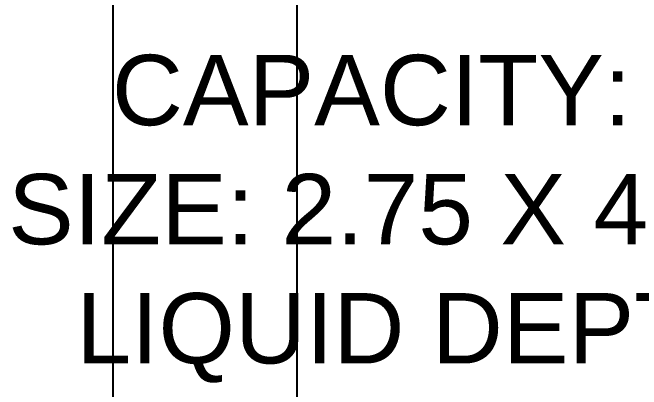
# Model space of a CAD drawing. Header units: millimetres. Extents: x 331487 to 517269, y 198509 to 399936.
# Drawn here: x 443894 to 445679, y 322917 to 323988 of the extents above; entities that cross this region are included whole.
import ezdxf

# ---------------------------------------------------------------- set-up
doc = ezdxf.new("R2010")
doc.units = ezdxf.units.MM
doc.header["$MEASUREMENT"] = 0
doc.layers.add('9th_Text', color=7, linetype='Continuous', lineweight=5)
doc.layers.add('FOOTING', color=5, linetype='Continuous')
doc.styles.add('MtXpl_Swis721_Lt_BT', font='swissl.ttf')

msp = doc.modelspace()

# ---------------------------------------------------------------- linework, layer by layer
at = {"layer": 'FOOTING'}
msp.add_line((444179.3, 322476), (444179.3, 328276), dxfattribs=at)
at = {"layer": 'FOOTING', "color": 4}
msp.add_line((444701, 328176), (444701, 322576), dxfattribs=at)

# ---------------------------------------------------------------- texts
at = {"layer": '9th_Text', "style": 'MtXpl_Swis721_Lt_BT'}
for s, p in [('CAPACITY: 50,000 LTR', (444175.5, 323667.9)), ('SIZE: 2.75 X 4.80 X 4.6 MTR', (443880.9, 323329.4)), ('LIQUID DEPTH: 4.0 MTR', (444074.8, 322990.9))]:
    msp.add_text(s, height=200, dxfattribs=at).set_placement(p)

doc.saveas('drawing.dxf')
